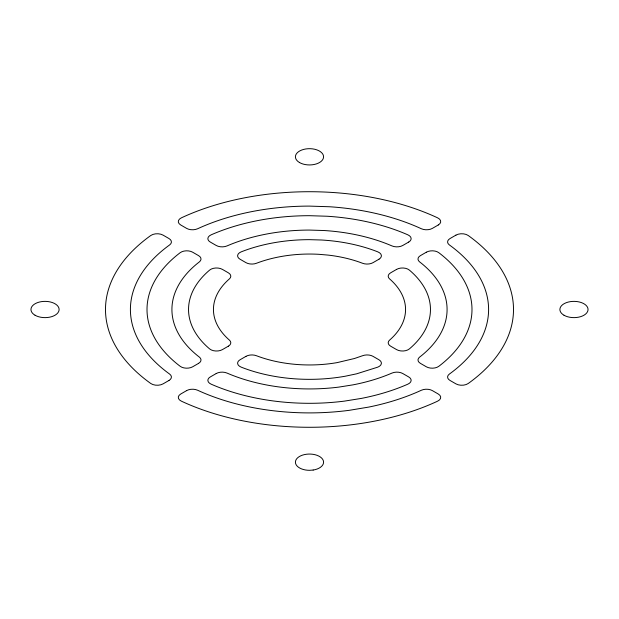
<?xml version="1.0" encoding="UTF-8"?>
<svg xmlns="http://www.w3.org/2000/svg" width="619" height="619" viewBox="0 0 619 619"><rect width="100%" height="100%" fill="white"/><g stroke="black" fill="none" stroke-linecap="round" stroke-linejoin="round"><path stroke-width="0.93" d="M168.995 380.445L163.091 383.857A8.302 4.797 0 0 1 150.757 383.478A204.007 117.78 0 0 1 150.757 235.522A8.302 4.797 0 0 1 163.091 235.143L168.995 238.555A8.302 4.797 0 0 1 169.614 244.938A179.092 103.396 0 0 0 169.614 374.062A8.302 4.797 0 0 1 168.995 380.445M198.591 363.361L192.664 366.788A8.302 4.797 0 0 1 180.183 366.301A162.488 93.809 0 0 1 180.183 252.699A8.302 4.797 0 0 1 192.664 252.212L198.591 255.639A8.302 4.797 0 0 1 199.364 261.899A137.573 79.425 0 0 0 199.364 357.101A8.302 4.797 0 0 1 198.591 363.361M228.372 346.168L222.391 349.619A8.302 4.797 0 0 1 209.671 348.938A120.968 69.839 0 0 1 209.671 270.062A8.302 4.797 0 0 1 222.391 269.381L228.372 272.832A8.302 4.797 0 0 1 229.425 278.875A96.053 55.455 0 0 0 229.425 340.125A8.302 4.797 0 0 1 228.372 346.168M378.99 259.206L373.009 262.665A8.302 4.797 0 0 1 362.548 263.268A96.053 55.455 0 0 0 328.116 255.098L318.855 254.308A96.053 55.455 0 0 0 256.452 263.268A8.302 4.797 0 0 1 245.991 262.665L240.01 259.206A8.302 4.797 0 0 1 241.193 251.863A120.968 69.839 0 0 1 309.5 239.661L321.578 240.01A120.968 69.839 0 0 1 377.807 251.863A8.302 4.797 0 0 1 378.99 259.206M408.726 242.044L402.791 245.464A8.302 4.797 0 0 1 391.943 245.913A137.573 79.425 0 0 0 324.209 230.531L309.5 230.075A137.573 79.425 0 0 0 227.057 245.913A8.302 4.797 0 0 1 216.209 245.464L210.274 242.044A8.302 4.797 0 0 1 211.125 234.841A162.488 93.809 0 0 1 309.5 215.691L327.08 216.24A162.488 93.809 0 0 1 407.875 234.841A8.302 4.797 0 0 1 408.726 242.044M438.291 224.968L432.387 228.38A8.302 4.797 0 0 1 421.33 228.736A179.092 103.396 0 0 0 329.587 206.754L309.5 206.104A179.092 103.396 0 0 0 197.67 228.736A8.302 4.797 0 0 1 186.613 228.38L180.709 224.968A8.302 4.797 0 0 1 181.359 217.849A204.007 117.78 0 0 1 437.641 217.849A8.302 4.797 0 0 1 438.291 224.968M186.613 390.62L180.709 394.032A8.302 4.797 0 0 0 181.359 401.151A204.007 117.78 0 0 0 437.641 401.151A8.302 4.797 0 0 0 438.291 394.032L432.387 390.62A8.302 4.797 0 0 0 421.33 390.264A179.092 103.396 0 0 1 368.754 407.078L349.418 410.296A179.092 103.396 0 0 1 197.67 390.264A8.302 4.797 0 0 0 186.613 390.62M216.209 373.536L210.274 376.956A8.302 4.797 0 0 0 211.125 384.159A162.488 93.809 0 0 0 344.45 401.112L361.411 398.396A162.488 93.809 0 0 0 407.875 384.159A8.302 4.797 0 0 0 408.726 376.956L402.791 373.536A8.302 4.797 0 0 0 391.943 373.087A137.573 79.425 0 0 1 352.946 384.863L338.74 387.115A137.573 79.425 0 0 1 227.057 373.087A8.302 4.797 0 0 0 216.209 373.536M245.991 356.335L240.01 359.794A8.302 4.797 0 0 0 241.193 367.137A120.968 69.839 0 0 0 345.255 376.22L356.614 373.822L377.807 367.137A8.302 4.797 0 0 0 378.99 359.794L373.009 356.335A8.302 4.797 0 0 0 362.548 355.732L354.501 358.494L337.2 362.602A96.053 55.455 0 0 1 256.452 355.732A8.302 4.797 0 0 0 245.991 356.335M396.609 269.381L390.628 272.832A8.302 4.797 0 0 0 389.575 278.875A96.053 55.455 0 0 1 389.575 340.125A8.302 4.797 0 0 0 390.628 346.168L396.609 349.619A8.302 4.797 0 0 0 409.329 348.938A120.968 69.839 0 0 0 409.329 270.062A8.302 4.797 0 0 0 396.609 269.381M426.336 252.212L420.409 255.639A8.302 4.797 0 0 0 419.636 261.899A137.573 79.425 0 0 1 419.636 357.101A8.302 4.797 0 0 0 420.409 363.361L426.336 366.788A8.302 4.797 0 0 0 438.817 366.301A162.488 93.809 0 0 0 438.817 252.699A8.302 4.797 0 0 0 426.336 252.212M455.909 235.143L450.005 238.555A8.302 4.797 0 0 0 449.386 244.938A179.092 103.396 0 0 1 449.386 374.062A8.302 4.797 0 0 0 450.005 380.445L455.909 383.857A8.302 4.797 0 0 0 468.243 383.478A204.007 117.78 0 0 0 468.243 235.522A8.302 4.797 0 0 0 455.909 235.143M313.144 470.045L309.5 470.316A14.082 8.132 0 0 1 296.733 458.749A14.082 8.132 0 0 1 320.286 456.961A14.082 8.132 0 0 1 313.144 470.045M299.542 162.565A14.082 8.132 0 0 0 323.103 158.913A14.082 8.132 0 0 0 305.856 148.955A14.082 8.132 0 0 0 299.542 162.565M564.01 315.249A14.082 8.132 0 0 0 587.57 311.605A14.082 8.132 0 0 0 570.323 301.646A14.082 8.132 0 0 0 564.01 315.249M35.074 315.249A14.082 8.132 0 0 0 58.635 311.605A14.082 8.132 0 0 0 41.388 301.646A14.082 8.132 0 0 0 35.074 315.249"/></g></svg>
